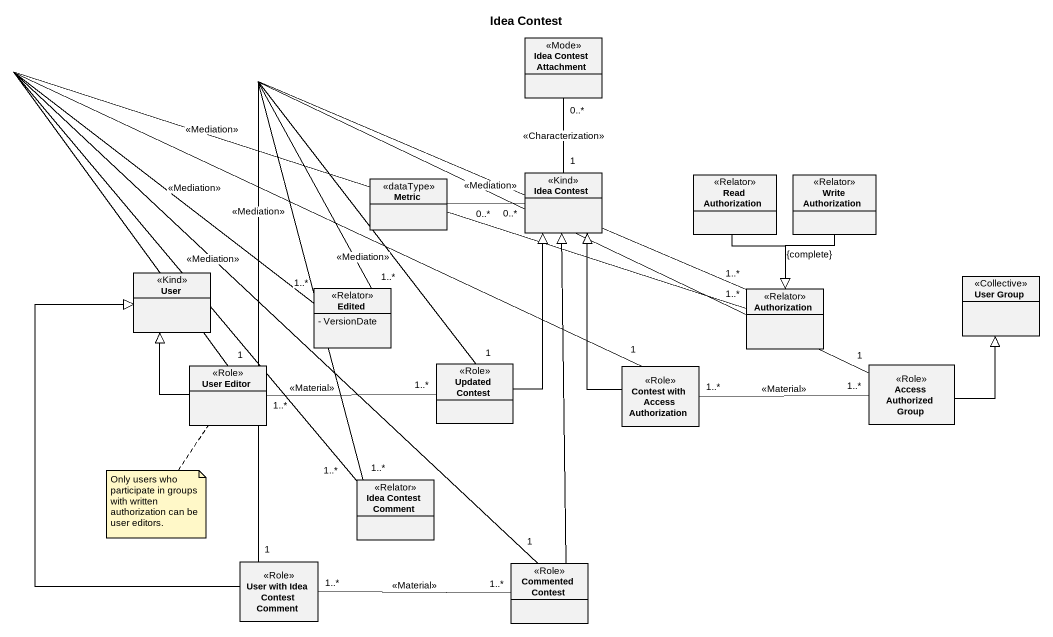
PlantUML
@startuml
title Idea Contest
hide circle
hide empty members
skinparam classAttributeIconSize 0
class "Idea Contest Attachment" as Idea_Contest_Attachment <<Mode>>
class Metric <<dataType>>
class "Idea Contest" as Idea_Contest <<Kind>>
class "Read Authorization" as Read_Authorization <<Relator>>
class "Write Authorization" as Write_Authorization <<Relator>>
class User <<Kind>>
class Edited <<Relator>> {
  - VersionDate
}
class Authorization <<Relator>>
class "User Group" as User_Group <<Collective>>
class "User Editor" as User_Editor <<Role>>
class "Updated Contest" as Updated_Contest <<Role>>
class "Contest with Access Authorization" as Contest_with_Access <<Role>>
class "Access Authorized Group" as Access_Authorized_Group <<Role>>
class "Idea Contest Comment" as Idea_Contest_Comment <<Relator>>
class "User with Idea Contest Comment" as User_with_Idea_Contest <<Role>>
class "Commented Contest" as Commented_Contest <<Role>>
Idea_Contest_Attachment "0..*" -- "1" Idea_Contest : <<Characterization>>
Idea_Contest "0..*" -left- "0..*" Metric
Read_Authorization --|> Authorization
Write_Authorization --|> Authorization : {complete}
Edited "1..*" -- "1" User_Editor : <<Mediation>>
Edited "1..*" -- "1" Updated_Contest : <<Mediation>>
Authorization "1..*" -- "1" Contest_with_Access : <<Mediation>>
Authorization "1..*" -right- "1" Access_Authorized_Group : <<Mediation>>
User_Editor -up-|> User
User_Editor "1..*" -right- "1..*" Updated_Contest : <<Material>>
Updated_Contest -up-|> Idea_Contest
Contest_with_Access -up-|> Idea_Contest
Contest_with_Access "1..*" -right- "1..*" Access_Authorized_Group : <<Material>>
Access_Authorized_Group -up-|> User_Group
Idea_Contest_Comment "1..*" -- "1" User_with_Idea_Contest : <<Mediation>>
Idea_Contest_Comment "1..*" -right- "1" Commented_Contest : <<Mediation>>
User_with_Idea_Contest -up-|> User
Commented_Contest -up-|> Idea_Contest
Commented_Contest "1..*" -left- "1..*" User_with_Idea_Contest : <<Material>>
note bottom of User_Editor : Only users who participate in groups with written authorization can be user editors.
@enduml
